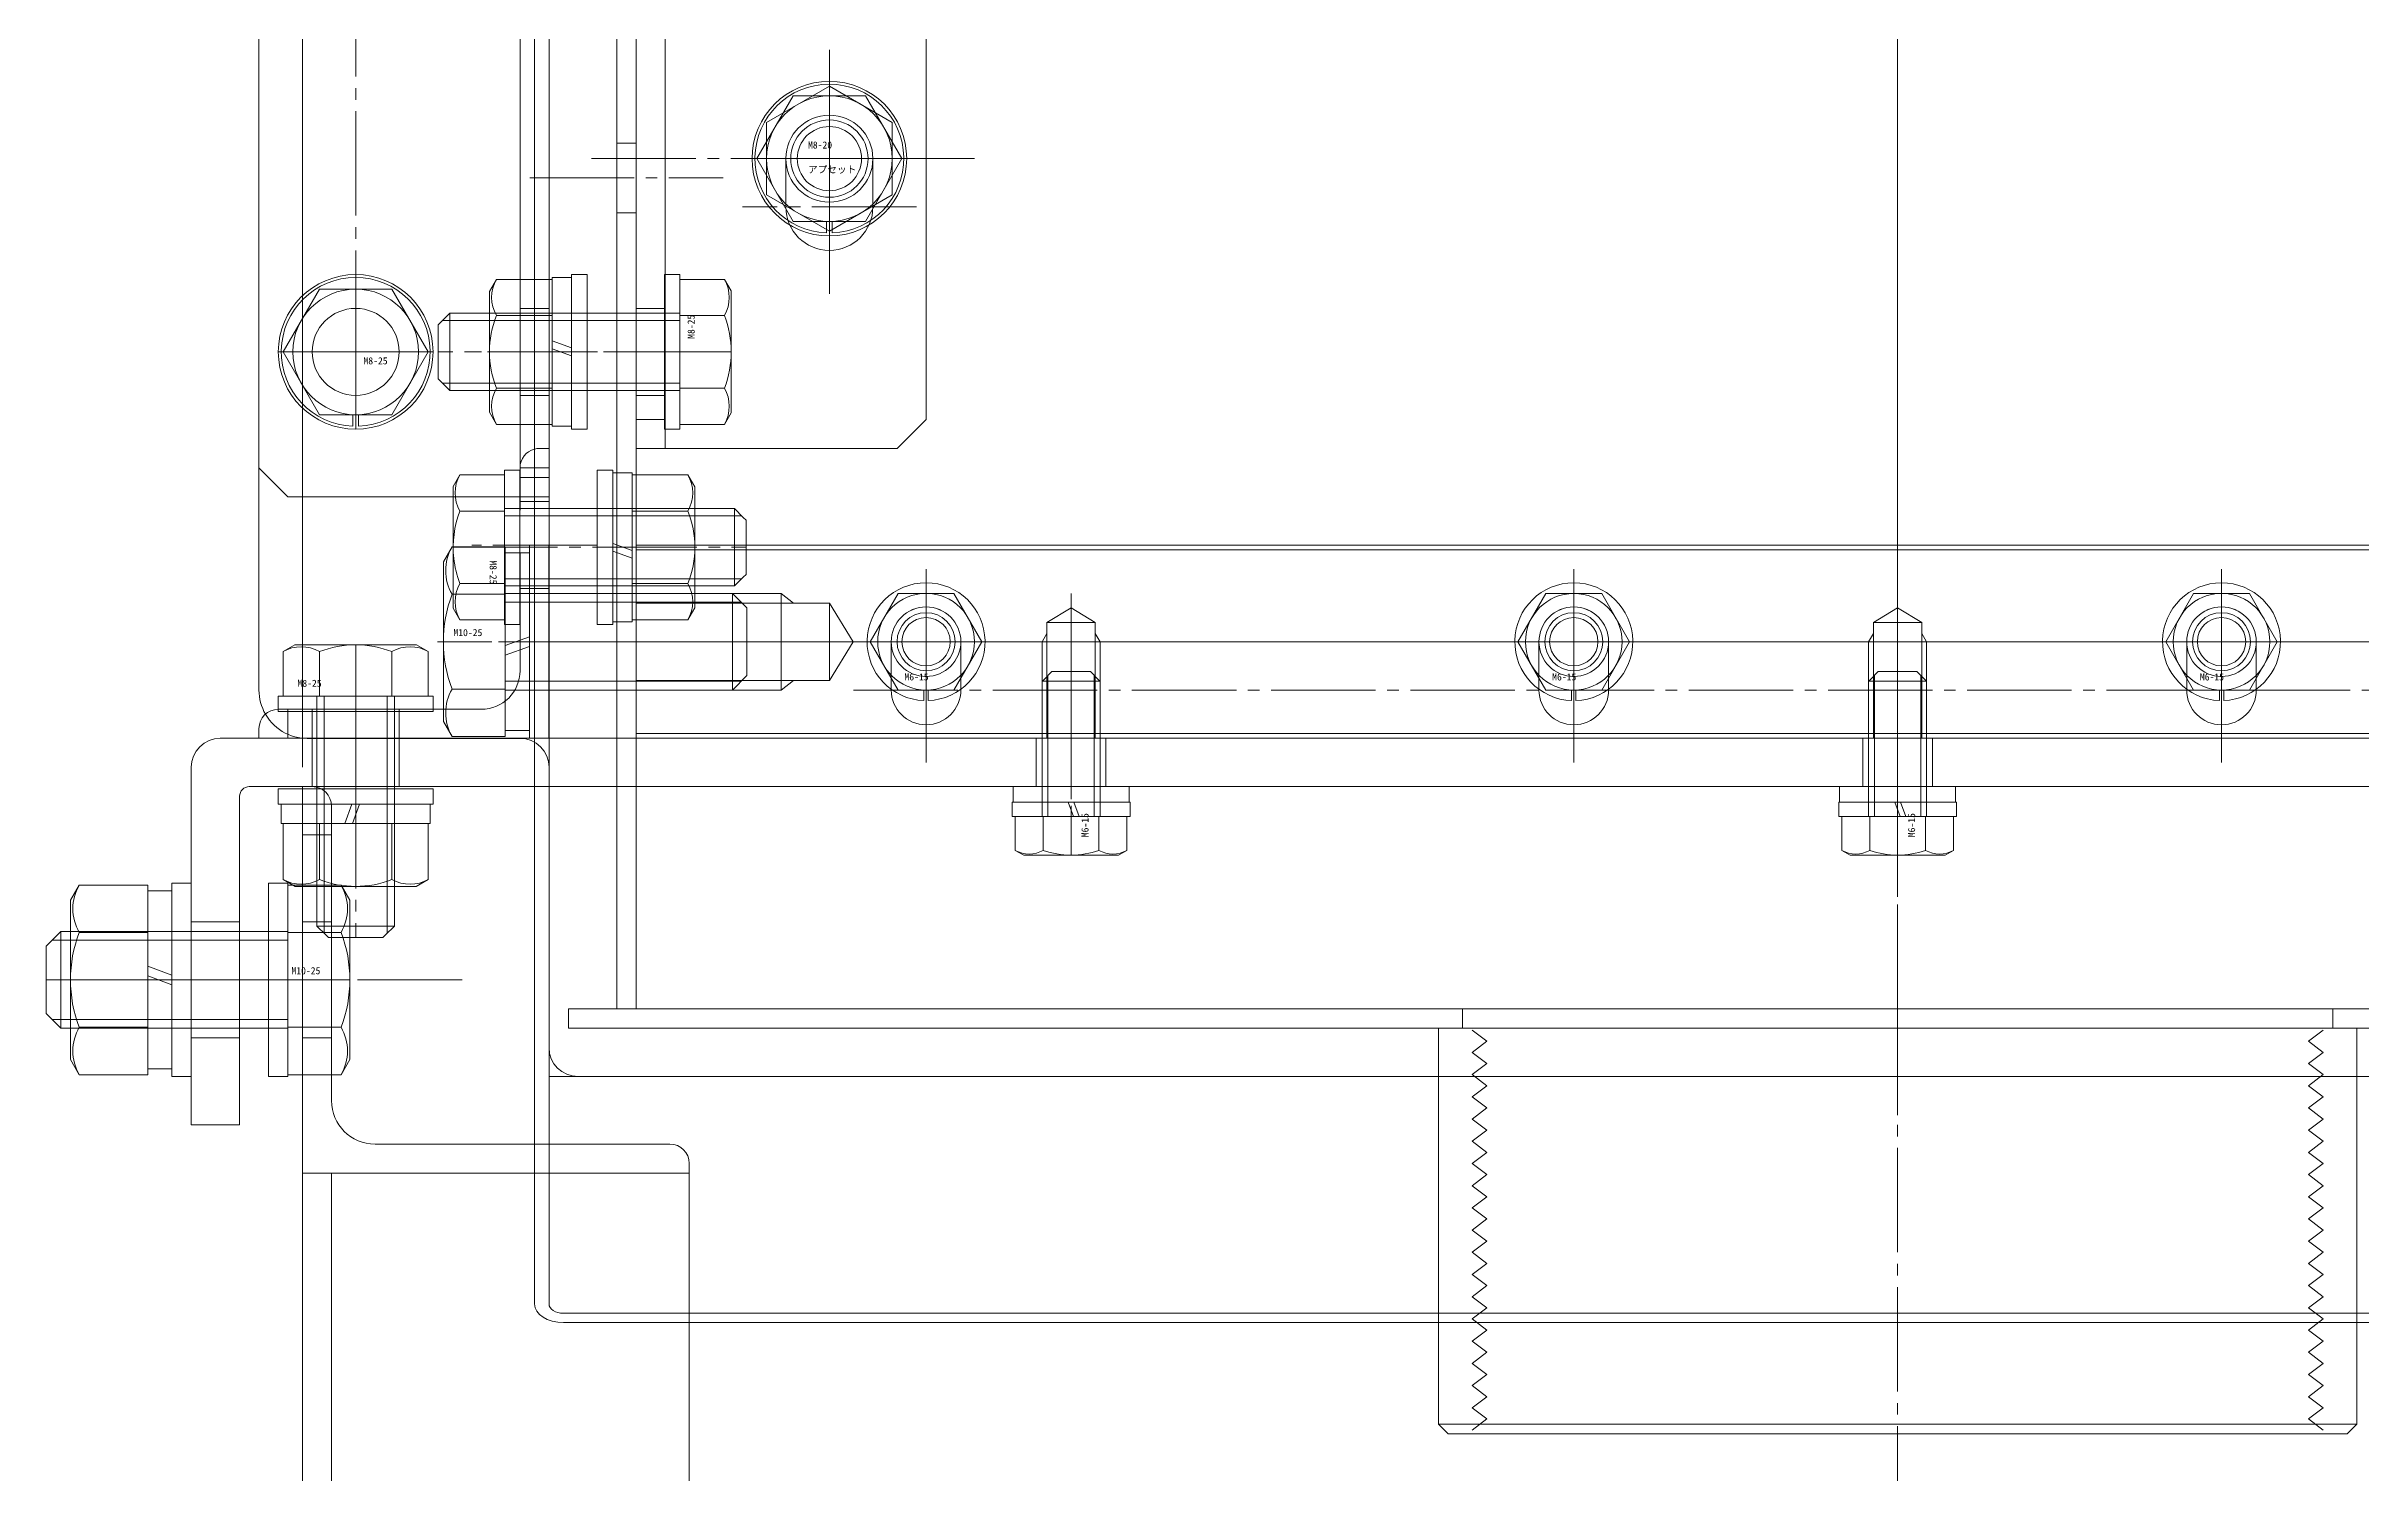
# Model space of a CAD drawing. Units: millimetres at full size. Extents: x -5218 to 5218, y -4308 to 3712.
# Drawn here: x -4979.8 to -4740.3, y -2091.4 to -1943.7 of the extents above; entities that cross this region are included whole.
import ezdxf
from ezdxf.enums import TextEntityAlignment as Align

# ---------------------------------------------------------------- set-up
doc = ezdxf.new("R2010")
doc.units = ezdxf.units.MM
doc.header["$LTSCALE"] = 1.2
doc.linetypes.add('CHAIN2', pattern=[12, 9, -1, 1, -1])
for name, color, linetype, lineweight in [('0-1_01_外形線', 134, 'Continuous', 9), ('0-2_03_かくれ線', 5, 'Continuous', 9), ('0-3_04_中心線', 4, 'CHAIN2', 9), ('0-4_02_細線', 6, 'Continuous', 9), ('0-7_0', 134, 'Continuous', 9), ('0-C_07_寸法線', 3, 'Continuous', 9)]:
    doc.layers.add(name, color=color, linetype=linetype, lineweight=lineweight)
doc.styles.add('ＭＳ ゴシック', font='')
doc.styles.get('ＭＳ ゴシック').set_extended_font_data('MS Gothic')

msp = doc.modelspace()

# ---------------------------------------------------------------- linework, layer by layer
at = {"layer": '0-1_01_外形線'}
for p, q in [((-4929.268, -1740.308), (-4929.268, -2073.859)), ((-4927.768, -1740.308), (-4927.768, -2073.859)), ((-4930.768, -1967.806), (-4930.768, -1942.818)), ((-4933.203, -1967.806), (-4933.928, -1969.062)), ((-4929.328, -1967.806), (-4933.203, -1967.806)), ((-4951.521, -1968.815), (-4955.274, -1975.315)), ((-4944.015, -1968.815), (-4951.521, -1968.815)), ((-4933.928, -1981.562), (-4933.928, -1969.062)), ((-4938.928, -1972.212), (-4939.228, -1972.512)), ((-4939.228, -1972.512), (-4939.228, -1978.112)), ((-4938.028, -1971.312), (-4938.928, -1972.212)), ((-4938.028, -1971.312), (-4938.028, -1979.312)), ((-4933.928, -1971.312), (-4938.028, -1971.312)), ((-4929.328, -1971.559), (-4933.203, -1971.559)), ((-4955.274, -1975.315), (-4951.521, -1981.815)), ((-4938.928, -1978.412), (-4939.228, -1978.112)), ((-4938.028, -1979.312), (-4938.928, -1978.412)), ((-4933.928, -1979.312), (-4938.028, -1979.312)), ((-4929.328, -1979.065), (-4933.203, -1979.065)), ((-4951.521, -1981.815), (-4944.015, -1981.815)), ((-4948.068, -1981.815), (-4948.068, -1983.009)), ((-4947.468, -1981.815), (-4947.468, -1983.009)), ((-4933.203, -1982.818), (-4933.928, -1981.562)), ((-4929.328, -1982.818), (-4933.203, -1982.818)), ((-4930.768, -1982.818), (-4930.768, -1987.315)), ((-4957.768, -2010.315), (-4957.769, -1987.313)), ((-4932.381, -1987.542), (-4932.381, -1996.687)), ((-4930.781, -1987.542), (-4932.381, -1987.542)), ((-4930.783, -1996.127), (-4930.768, -1987.312)), ((-4930.781, -1997.302), (-4930.781, -1987.542)), ((-4936.985, -1988.037), (-4937.681, -1989.242)), ((-4937.681, -1996.688), (-4937.681, -1989.242)), ((-4932.381, -1988.037), (-4936.985, -1988.037)), ((-4932.381, -1988.037), (-4932.381, -1996.687)), ((-4930.768, -1988.312), (-4929.268, -1988.312)), ((-4932.381, -1991.79), (-4936.985, -1991.79)), ((-4937.795, -1995.497), (-4938.698, -1997.062)), ((-4938.698, -1997.062), (-4938.698, -2013.562)), ((-4932.298, -1995.497), (-4937.795, -1995.497)), ((-4932.298, -2015.127), (-4932.298, -1995.497)), ((-4929.798, -1996.112), (-4932.298, -1996.112)), ((-4929.798, -2015.312), (-4929.798, -1995.312)), ((-4929.268, -1995.312), (-4929.798, -1995.312)), ((-4932.298, -2000.404), (-4937.795, -2000.404)), ((-4955.273, -2006.338), (-4954.068, -2005.642)), ((-4955.273, -2010.942), (-4955.273, -2006.338)), ((-4954.068, -2005.642), (-4941.468, -2005.642)), ((-4951.52, -2010.942), (-4951.52, -2006.338)), ((-4944.015, -2010.942), (-4944.015, -2006.338)), ((-4940.262, -2006.338), (-4941.468, -2005.642)), ((-4940.262, -2010.942), (-4940.262, -2006.338)), ((-4929.798, -2004.812), (-4932.298, -2005.722)), ((-4929.798, -2005.812), (-4932.298, -2006.722)), ((-4939.768, -2010.942), (-4955.768, -2010.942)), ((-4955.768, -2012.542), (-4955.768, -2010.942)), ((-4940.262, -2010.942), (-4955.273, -2010.942)), ((-4939.768, -2012.542), (-4939.768, -2010.942)), ((-4932.298, -2010.219), (-4937.795, -2010.219)), ((-4938.698, -2012.312), (-4955.768, -2012.312)), ((-4955.768, -2012.542), (-4939.768, -2012.542)), ((-4954.768, -2015.312), (-4954.768, -2012.312)), ((-4937.795, -2015.127), (-4938.698, -2013.562)), ((-4929.268, -2015.312), (-4961.768, -2015.312)), ((-4957.768, -2015.312), (-4957.768, -2014.312)), ((-4938.698, -2015.312), (-4957.768, -2015.312)), ((-4932.298, -2015.127), (-4937.795, -2015.127)), ((-4932.298, -2014.512), (-4929.798, -2014.512)), ((-4929.798, -2015.312), (-4929.268, -2015.312)), ((-4929.268, -2020.312), (-4958.768, -2020.312)), ((-4927.768, -2020.312), (-4648.769, -2020.312)), ((-4950.268, -2052.812), (-4950.268, -2022.312)), ((-4953.268, -2025.312), (-4950.268, -2025.312)), ((-4976.365, -2030.497), (-4977.268, -2032.062)), ((-4969.268, -2030.497), (-4976.365, -2030.497)), ((-4969.268, -2050.127), (-4969.268, -2030.497)), ((-4966.768, -2030.312), (-4966.768, -2050.312)), ((-4966.768, -2030.312), (-4964.768, -2030.312)), ((-4964.768, -2030.312), (-4964.768, -2050.312)), ((-4956.768, -2030.312), (-4956.768, -2050.312)), ((-4956.768, -2030.312), (-4954.768, -2030.312)), ((-4954.768, -2030.312), (-4954.768, -2050.312)), ((-4954.768, -2030.497), (-4949.272, -2030.497)), ((-4949.272, -2030.497), (-4948.368, -2032.062)), ((-4977.268, -2048.562), (-4977.268, -2032.062)), ((-4948.368, -2032.062), (-4948.368, -2048.562)), ((-4978.268, -2035.312), (-4979.768, -2036.812)), ((-4977.268, -2035.312), (-4977.268, -2045.312)), ((-4969.268, -2035.404), (-4976.365, -2035.404)), ((-4954.768, -2035.404), (-4949.272, -2035.404)), ((-4979.768, -2036.812), (-4979.768, -2043.812)), ((-4977.268, -2036.212), (-4979.168, -2036.212)), ((-4966.768, -2039.812), (-4969.268, -2038.902)), ((-4969.268, -2049.512), (-4969.268, -2039.902)), ((-4966.768, -2040.812), (-4969.268, -2039.902)), ((-4978.268, -2045.312), (-4979.768, -2043.812)), ((-4977.268, -2044.412), (-4979.168, -2044.412)), ((-4969.268, -2045.219), (-4976.365, -2045.219)), ((-4954.768, -2045.219), (-4949.272, -2045.219)), ((-4976.365, -2050.127), (-4977.268, -2048.562)), ((-4966.768, -2049.512), (-4969.268, -2049.512)), ((-4949.272, -2050.127), (-4948.368, -2048.562)), ((-4969.268, -2050.127), (-4976.365, -2050.127)), ((-4966.768, -2050.312), (-4964.768, -2050.312)), ((-4956.768, -2050.312), (-4954.768, -2050.312)), ((-4954.768, -2050.127), (-4949.272, -2050.127)), ((-4927.768, -2050.315), (-4648.769, -2050.315)), ((-4915.268, -2057.312), (-4945.768, -2057.312)), ((-4913.268, -2060.312), (-4913.268, -2059.312)), ((-4926.268, -2074.823), (-4650.269, -2074.823)), ((-4650.269, -2075.787), (-4926.268, -2075.787))]:
    msp.add_line(p, q, dxfattribs=at)
for points in [[(-4937.681, -1990.315), (-4954.768, -1990.315), (-4957.768, -1987.315), (-4957.768, -1897.462)], [(-4944.015, -1981.815), (-4940.263, -1975.315), (-4944.015, -1968.815)], [(-4964.768, -2018.312), (-4964.768, -2055.312), (-4959.768, -2055.312), (-4959.768, -2021.312)], [(-4952.268, -2020.312), (-4953.268, -2020.312), (-4953.268, -2060.312), (-4913.268, -2060.312)], [(-4969.268, -2038.902), (-4969.268, -2031.112), (-4966.768, -2031.112)], [(-4977.268, -2035.312), (-4978.268, -2035.312), (-4978.268, -2045.312), (-4977.268, -2045.312)], [(-4913.268, -2260.312), (-4913.268, -2060.312), (-4953.268, -2060.312), (-4953.268, -2260.312)]]:
    msp.add_lwpolyline(points, dxfattribs=at)
for radius in [8, 6.5]:
    msp.add_circle((-4947.768, -1975.315), radius, dxfattribs=at)
for centre, radius, start, end in [((-4947.768, -1975.315), 7.7, 272.23287, 267.76713), ((-4929.953, -1969.683), 3.753, 150.00001, 209.99999), ((-4923.852, -1975.312), 10.076, 158.13461, 201.86539), ((-4929.953, -1980.941), 3.753, 150.00001, 209.99999), ((-4928.768, -1987.312), 2, 104.47751, 180), ((-4933.735, -1989.913), 3.753, 150.00001, 209.99999), ((-4927.216, -1995.542), 10.465, 158.98558, 186.2826), ((-4933.545, -1997.951), 4.907, 150.00001, 209.99999), ((-4924.919, -2005.312), 13.779, 159.136, 200.864), ((-4953.397, -2009.588), 3.753, 60.00001, 119.99999), ((-4947.768, -2016.107), 10.465, 68.98558, 111.01442), ((-4942.139, -2009.588), 3.753, 60.00001, 119.99999), ((-4952.768, -2010.315), 5, 180, 210.03328), ((-4933.545, -2012.673), 4.907, 150.00001, 209.99999), ((-4955.768, -2014.312), 2, 90, 180), ((-4961.768, -2018.312), 3, 90, 180), ((-4958.768, -2021.312), 1, 90, 180), ((-4952.268, -2022.312), 2, 0, 90), ((-4972.115, -2032.951), 4.907, 150.00001, 209.99999), ((-4953.522, -2032.951), 4.907, 330.00001, 29.99999), ((-4963.489, -2040.312), 13.779, 159.136, 200.864), ((-4962.147, -2040.312), 13.779, 339.136, 20.864), ((-4972.115, -2047.673), 4.907, 150.00001, 209.99999), ((-4953.522, -2047.673), 4.907, 330.00001, 29.99999), ((-4945.768, -2052.812), 4.5, 180, 270), ((-4915.268, -2059.312), 2, 0, 90)]:
    msp.add_arc(centre, radius, start, end, dxfattribs=at)
for major_axis in [(3, 0), (1.5, 0)]:
    msp.add_ellipse((-4926.268, -2073.859), major_axis=major_axis, ratio=0.642788, start_param=3.1415927, end_param=4.712389, dxfattribs=at)
at = {"layer": '0-2_03_かくれ線'}
for p, q in [((-4918.768, -2043.315), (-4918.768, -1675.315)), ((-4957.767, -1708.314), (-4957.769, -1987.313)), ((-4927.768, -1990.315), (-4927.768, -1885.315)), ((-4918.768, -1985.312), (-4918.768, -1925.312)), ((-4915.768, -1985.312), (-4915.768, -1925.312)), ((-4888.768, -1982.312), (-4888.768, -1928.312)), ((-4902.521, -1948.812), (-4906.274, -1955.312)), ((-4905.268, -1951.559), (-4898.768, -1947.806)), ((-4895.016, -1948.812), (-4902.521, -1948.812)), ((-4898.768, -1947.806), (-4892.268, -1951.559)), ((-4898.768, -1947.812), (-4898.768, -1962.812)), ((-4905.268, -1959.065), (-4905.268, -1951.559)), ((-4898.768, -1960.912), (-4898.768, -1949.712)), ((-4892.268, -1951.559), (-4892.268, -1959.065)), ((-4920.768, -1953.715), (-4918.768, -1953.715)), ((-4906.274, -1955.312), (-4902.521, -1961.812)), ((-4891.268, -1955.312), (-4906.268, -1955.312)), ((-4903.268, -1955.312), (-4903.268, -1960.312)), ((-4894.268, -1960.312), (-4894.268, -1955.312)), ((-4920.768, -1960.915), (-4918.768, -1960.915)), ((-4902.521, -1961.812), (-4895.016, -1961.812)), ((-4899.068, -1961.812), (-4899.068, -1963.006)), ((-4898.468, -1961.812), (-4898.468, -1963.006)), ((-4947.768, -1967.815), (-4947.768, -1982.815)), ((-4930.768, -1967.806), (-4930.768, -1982.818)), ((-4927.428, -1967.806), (-4929.328, -1967.806)), ((-4927.428, -1974.184), (-4927.428, -1967.612)), ((-4927.428, -1967.612), (-4925.428, -1967.612)), ((-4927.428, -1982.818), (-4927.428, -1967.806)), ((-4925.428, -1967.312), (-4925.428, -1983.312)), ((-4925.428, -1967.312), (-4923.828, -1967.312)), ((-4925.428, -1974.912), (-4925.428, -1967.612)), ((-4923.828, -1983.312), (-4923.828, -1967.312)), ((-4915.828, -1967.312), (-4915.828, -1983.312)), ((-4915.828, -1967.312), (-4914.228, -1967.312)), ((-4914.228, -1983.312), (-4914.228, -1967.312)), ((-4914.228, -1982.818), (-4914.228, -1967.806)), ((-4914.228, -1967.806), (-4909.624, -1967.806)), ((-4909.624, -1967.806), (-4908.928, -1969.012)), ((-4927.768, -1970.815), (-4930.768, -1970.815)), ((-4915.768, -1970.812), (-4918.768, -1970.812)), ((-4908.928, -1969.012), (-4908.928, -1981.612)), ((-4914.228, -1971.312), (-4933.928, -1971.312)), ((-4914.228, -1972.062), (-4933.928, -1972.062)), ((-4927.428, -1971.559), (-4929.328, -1971.559)), ((-4914.228, -1971.559), (-4909.624, -1971.559)), ((-4925.428, -1974.912), (-4927.428, -1974.184)), ((-4927.428, -1983.012), (-4927.428, -1974.984)), ((-4925.428, -1975.712), (-4927.428, -1974.984)), ((-4925.428, -1983.012), (-4925.428, -1975.712)), ((-4914.228, -1978.562), (-4933.928, -1978.562)), ((-4914.228, -1979.312), (-4933.928, -1979.312)), ((-4927.768, -1979.815), (-4930.768, -1979.815)), ((-4927.428, -1979.065), (-4929.328, -1979.065)), ((-4915.768, -1979.812), (-4918.768, -1979.812)), ((-4914.228, -1979.065), (-4909.624, -1979.065)), ((-4927.428, -1982.818), (-4929.328, -1982.818)), ((-4925.428, -1983.012), (-4927.428, -1983.012)), ((-4915.768, -1982.312), (-4918.768, -1982.312)), ((-4914.228, -1982.818), (-4909.624, -1982.818)), ((-4909.624, -1982.818), (-4908.928, -1981.612)), ((-4888.768, -1982.312), (-4891.768, -1985.312)), ((-4927.768, -1985.312), (-4928.768, -1985.312)), ((-4927.768, -2015.312), (-4927.768, -1985.312)), ((-4925.428, -1983.312), (-4923.828, -1983.312)), ((-4891.768, -1985.312), (-4918.768, -1985.312)), ((-4915.828, -1983.312), (-4914.228, -1983.312)), ((-4927.768, -1987.315), (-4930.768, -1987.315)), ((-4930.768, -1987.315), (-4930.768, -1990.315)), ((-4922.781, -1987.542), (-4922.781, -2003.542)), ((-4921.181, -1987.542), (-4922.781, -1987.542)), ((-4921.181, -2003.542), (-4921.181, -1987.542)), ((-4921.181, -1987.842), (-4921.181, -1995.142)), ((-4921.181, -1987.842), (-4919.181, -1987.842)), ((-4919.181, -1987.842), (-4919.181, -1995.87)), ((-4927.768, -1988.312), (-4929.268, -1988.312)), ((-4919.181, -1988.037), (-4919.181, -2003.048)), ((-4912.681, -1989.292), (-4912.681, -2001.792)), ((-4937.681, -1990.315), (-4927.768, -1990.315)), ((-4932.381, -1991.542), (-4912.681, -1991.542)), ((-4932.381, -1992.292), (-4912.681, -1992.292)), ((-4927.768, -1990.812), (-4930.768, -1990.812)), ((-4919.181, -1991.79), (-4913.406, -1991.79)), ((-4912.681, -1991.542), (-4908.581, -1991.542)), ((-4912.681, -1992.292), (-4907.831, -1992.292)), ((-4908.581, -1999.542), (-4908.581, -1991.542)), ((-4908.581, -1991.542), (-4907.681, -1992.442)), ((-4907.681, -1992.442), (-4907.381, -1992.742)), ((-4907.381, -1998.342), (-4907.381, -1992.742)), ((-4937.681, -1996.688), (-4937.681, -2001.842)), ((-4932.381, -1996.687), (-4932.381, -2003.542)), ((-4930.781, -1997.302), (-4930.781, -2003.542)), ((-4930.768, -1996.127), (-4930.768, -2008.312)), ((-4929.268, -1995.312), (-4927.798, -1995.312)), ((-4927.798, -2015.312), (-4927.798, -1995.312)), ((-4921.181, -1995.142), (-4919.181, -1995.87)), ((-4921.181, -1995.942), (-4921.181, -2003.242)), ((-4921.181, -1995.942), (-4919.181, -1996.67)), ((-4919.181, -1996.67), (-4919.181, -2003.242)), ((-4918.768, -1995.312), (-4657.769, -1995.312)), ((-4918.768, -2015.312), (-4918.768, -1995.312)), ((-4918.768, -1995.812), (-4657.769, -1995.812)), ((-4932.381, -1999.295), (-4936.985, -1999.295)), ((-4932.381, -1998.792), (-4912.681, -1998.792)), ((-4932.381, -1999.542), (-4912.681, -1999.542)), ((-4927.768, -1999.812), (-4930.768, -1999.812)), ((-4919.181, -1999.295), (-4913.406, -1999.295)), ((-4912.681, -1998.792), (-4907.831, -1998.792)), ((-4912.681, -1999.542), (-4908.581, -1999.542)), ((-4908.581, -1999.542), (-4907.681, -1998.642)), ((-4907.681, -1998.642), (-4907.381, -1998.342)), ((-4936.985, -2003.048), (-4937.681, -2001.842)), ((-4932.298, -2000.312), (-4908.798, -2000.312)), ((-4932.298, -2001.212), (-4907.898, -2001.212)), ((-4918.768, -2000.312), (-4903.768, -2000.312)), ((-4918.768, -2001.312), (-4898.772, -2001.312)), ((-4908.798, -2000.312), (-4907.298, -2001.812)), ((-4908.798, -2000.312), (-4908.798, -2010.312)), ((-4907.298, -2001.812), (-4907.298, -2008.812)), ((-4903.768, -2000.312), (-4902.469, -2001.312)), ((-4903.768, -2000.312), (-4903.768, -2010.312)), ((-4896.318, -2005.312), (-4898.772, -2001.312)), ((-4898.772, -2001.312), (-4898.772, -2005.312)), ((-4891.655, -2000.312), (-4894.542, -2005.312)), ((-4885.882, -2000.312), (-4891.655, -2000.312)), ((-4888.768, -2010.312), (-4888.768, -2000.312)), ((-4882.995, -2005.312), (-4885.882, -2000.312)), ((-4876.268, -2003.312), (-4873.768, -2001.81)), ((-4873.768, -2017.812), (-4873.768, -2000.312)), ((-4873.768, -2001.81), (-4871.268, -2003.312)), ((-4824.655, -2000.315), (-4827.542, -2005.315)), ((-4818.882, -2000.315), (-4824.655, -2000.315)), ((-4821.768, -2010.312), (-4821.768, -2000.312)), ((-4815.995, -2005.315), (-4818.882, -2000.315)), ((-4790.768, -2003.312), (-4788.268, -2001.81)), ((-4788.268, -2017.812), (-4788.268, -2000.312)), ((-4788.268, -2001.81), (-4785.768, -2003.312)), ((-4757.655, -2000.312), (-4760.542, -2005.312)), ((-4751.882, -2000.312), (-4757.655, -2000.312)), ((-4754.768, -2010.312), (-4754.768, -2000.312)), ((-4748.995, -2005.312), (-4751.882, -2000.312)), ((-4932.381, -2003.048), (-4936.985, -2003.048)), ((-4930.781, -2003.542), (-4932.381, -2003.542)), ((-4921.181, -2003.542), (-4922.781, -2003.542)), ((-4919.181, -2003.242), (-4921.181, -2003.242)), ((-4876.268, -2004.446), (-4876.768, -2005.312)), ((-4871.268, -2003.312), (-4871.268, -2015.312)), ((-4871.268, -2004.446), (-4870.768, -2005.312)), ((-4790.768, -2004.446), (-4791.268, -2005.312)), ((-4785.768, -2003.312), (-4785.768, -2015.312)), ((-4785.768, -2004.446), (-4785.268, -2005.312)), ((-4923.768, -2005.312), (-4652.769, -2005.312)), ((-4892.368, -2005.312), (-4892.368, -2010.312)), ((-4885.882, -2010.312), (-4882.995, -2005.312)), ((-4885.168, -2010.312), (-4885.168, -2005.312)), ((-4876.768, -2015.312), (-4876.768, -2005.312)), ((-4825.368, -2005.312), (-4825.368, -2010.312)), ((-4818.882, -2010.315), (-4815.995, -2005.315)), ((-4818.168, -2010.312), (-4818.168, -2005.312)), ((-4791.268, -2015.312), (-4791.268, -2005.312)), ((-4758.368, -2005.312), (-4758.368, -2010.312)), ((-4751.882, -2010.312), (-4748.995, -2005.312)), ((-4751.168, -2010.312), (-4751.168, -2005.312)), ((-4918.768, -2009.312), (-4898.772, -2009.312)), ((-4908.798, -2010.312), (-4907.298, -2008.812)), ((-4903.768, -2010.312), (-4902.469, -2009.312)), ((-4876.768, -2009.412), (-4876.568, -2009.212)), ((-4876.568, -2009.212), (-4875.768, -2008.412)), ((-4876.168, -2008.812), (-4876.168, -2009.212)), ((-4876.168, -2023.412), (-4876.168, -2009.212)), ((-4875.768, -2008.412), (-4871.768, -2008.412)), ((-4870.968, -2009.212), (-4871.768, -2008.412)), ((-4871.368, -2008.812), (-4871.368, -2009.212)), ((-4871.368, -2023.412), (-4871.368, -2009.212)), ((-4870.768, -2009.412), (-4870.968, -2009.212)), ((-4791.268, -2009.412), (-4791.068, -2009.212)), ((-4791.068, -2009.212), (-4790.268, -2008.412)), ((-4790.668, -2008.812), (-4790.668, -2009.212)), ((-4790.668, -2023.412), (-4790.668, -2009.212)), ((-4790.268, -2008.412), (-4786.268, -2008.412)), ((-4785.468, -2009.212), (-4786.268, -2008.412)), ((-4785.868, -2008.812), (-4785.868, -2009.212)), ((-4785.868, -2023.412), (-4785.868, -2009.212)), ((-4785.268, -2009.412), (-4785.468, -2009.212)), ((-4951.768, -2010.942), (-4951.768, -2030.642)), ((-4951.018, -2010.942), (-4951.018, -2030.642)), ((-4944.518, -2010.942), (-4944.518, -2030.642)), ((-4943.768, -2010.942), (-4943.768, -2030.642)), ((-4932.298, -2009.412), (-4907.898, -2009.412)), ((-4932.298, -2010.312), (-4908.798, -2010.312)), ((-4918.768, -2010.312), (-4903.768, -2010.312)), ((-4888.993, -2010.312), (-4888.993, -2011.408)), ((-4888.543, -2010.312), (-4888.543, -2011.408)), ((-4876.768, -2009.412), (-4870.768, -2009.412)), ((-4876.768, -2023.412), (-4876.768, -2009.412)), ((-4870.768, -2023.412), (-4870.768, -2009.412)), ((-4821.993, -2010.315), (-4821.993, -2011.41)), ((-4821.543, -2010.315), (-4821.543, -2011.41)), ((-4791.268, -2009.412), (-4785.268, -2009.412)), ((-4791.268, -2023.412), (-4791.268, -2009.412)), ((-4785.268, -2023.412), (-4785.268, -2009.412)), ((-4754.993, -2010.312), (-4754.993, -2011.408)), ((-4754.543, -2010.312), (-4754.543, -2011.408)), ((-4952.268, -2015.312), (-4952.268, -2012.312)), ((-4943.268, -2015.312), (-4943.268, -2012.312)), ((-4938.698, -2012.312), (-4934.768, -2012.312)), ((-4952.768, -2015.315), (-4930.768, -2015.315)), ((-4952.268, -2015.312), (-4952.268, -2020.312)), ((-4943.268, -2015.312), (-4943.268, -2020.312)), ((-4927.768, -2015.312), (-4938.698, -2015.312)), ((-4647.269, -2015.312), (-4929.268, -2015.312)), ((-4929.268, -2015.312), (-4927.798, -2015.312)), ((-4918.768, -2014.812), (-4657.769, -2014.812)), ((-4918.768, -2015.312), (-4657.769, -2015.312)), ((-4877.368, -2015.312), (-4877.368, -2020.312)), ((-4870.168, -2015.312), (-4870.168, -2020.312)), ((-4791.868, -2015.312), (-4791.868, -2020.312)), ((-4784.668, -2015.312), (-4784.668, -2020.312)), ((-4927.768, -2018.315), (-4927.768, -2047.315)), ((-4939.768, -2020.542), (-4955.768, -2020.542)), ((-4955.768, -2022.142), (-4955.768, -2020.542)), ((-4939.768, -2022.142), (-4939.768, -2020.542)), ((-4929.268, -2020.312), (-4647.269, -2020.312)), ((-4879.768, -2021.912), (-4879.768, -2020.312)), ((-4867.768, -2020.312), (-4879.768, -2020.312)), ((-4867.768, -2021.912), (-4867.768, -2020.312)), ((-4794.268, -2021.912), (-4794.268, -2020.312)), ((-4782.268, -2020.312), (-4794.268, -2020.312)), ((-4782.268, -2021.912), (-4782.268, -2020.312)), ((-4955.768, -2022.142), (-4939.768, -2022.142)), ((-4948.168, -2022.142), (-4955.468, -2022.142)), ((-4955.468, -2024.142), (-4955.468, -2022.142)), ((-4948.168, -2022.142), (-4948.896, -2024.142)), ((-4947.368, -2022.142), (-4948.096, -2024.142)), ((-4940.068, -2022.142), (-4947.368, -2022.142)), ((-4940.068, -2022.142), (-4940.068, -2024.142)), ((-4879.868, -2021.912), (-4874.068, -2021.912)), ((-4879.868, -2021.912), (-4879.868, -2023.412)), ((-4879.868, -2023.412), (-4873.522, -2023.412)), ((-4867.768, -2021.912), (-4879.768, -2021.912)), ((-4879.542, -2023.412), (-4879.542, -2026.908)), ((-4879.542, -2023.412), (-4867.995, -2023.412)), ((-4876.655, -2023.412), (-4876.655, -2026.908)), ((-4874.068, -2021.912), (-4873.522, -2023.412)), ((-4873.468, -2021.912), (-4867.668, -2021.912)), ((-4873.468, -2021.912), (-4872.922, -2023.412)), ((-4872.922, -2023.412), (-4867.668, -2023.412)), ((-4870.882, -2023.412), (-4870.882, -2026.908)), ((-4867.995, -2023.412), (-4867.995, -2026.908)), ((-4867.668, -2023.412), (-4867.668, -2021.912)), ((-4794.368, -2021.912), (-4788.568, -2021.912)), ((-4794.368, -2021.912), (-4794.368, -2023.412)), ((-4794.368, -2023.412), (-4788.022, -2023.412)), ((-4782.268, -2021.912), (-4794.268, -2021.912)), ((-4794.042, -2023.412), (-4794.042, -2026.908)), ((-4794.042, -2023.412), (-4782.495, -2023.412)), ((-4791.155, -2023.412), (-4791.155, -2026.908)), ((-4788.568, -2021.912), (-4788.022, -2023.412)), ((-4787.968, -2021.912), (-4782.168, -2021.912)), ((-4787.968, -2021.912), (-4787.422, -2023.412)), ((-4787.422, -2023.412), (-4782.168, -2023.412)), ((-4785.382, -2023.412), (-4785.382, -2026.908)), ((-4782.495, -2023.412), (-4782.495, -2026.908)), ((-4782.168, -2023.412), (-4782.168, -2021.912)), ((-4948.896, -2024.142), (-4955.468, -2024.142)), ((-4940.262, -2024.142), (-4955.273, -2024.142)), ((-4951.52, -2024.142), (-4951.52, -2029.917)), ((-4940.068, -2024.142), (-4948.096, -2024.142)), ((-4944.015, -2024.142), (-4944.015, -2029.917)), ((-4879.542, -2026.908), (-4878.668, -2027.412)), ((-4878.668, -2027.412), (-4868.868, -2027.412)), ((-4867.995, -2026.908), (-4868.868, -2027.412)), ((-4794.042, -2026.908), (-4793.168, -2027.412)), ((-4793.168, -2027.412), (-4783.368, -2027.412)), ((-4782.495, -2026.908), (-4783.368, -2027.412)), ((-4941.518, -2030.642), (-4954.018, -2030.642)), ((-4951.768, -2030.642), (-4951.768, -2034.742)), ((-4951.018, -2030.642), (-4951.018, -2035.492)), ((-4944.518, -2030.642), (-4944.518, -2035.492)), ((-4943.768, -2030.642), (-4943.768, -2034.742)), ((-4954.768, -2035.312), (-4977.268, -2035.312)), ((-4964.768, -2034.312), (-4959.768, -2034.312)), ((-4950.268, -2034.312), (-4953.268, -2034.312)), ((-4951.768, -2034.742), (-4943.768, -2034.742)), ((-4951.768, -2034.742), (-4950.868, -2035.642)), ((-4950.868, -2035.642), (-4950.568, -2035.942)), ((-4944.668, -2035.642), (-4944.968, -2035.942)), ((-4943.768, -2034.742), (-4944.668, -2035.642)), ((-4954.768, -2036.212), (-4977.268, -2036.212)), ((-4950.568, -2035.942), (-4944.968, -2035.942)), ((-4954.768, -2044.412), (-4977.268, -2044.412)), ((-4954.768, -2045.312), (-4977.268, -2045.312)), ((-4835.768, -2045.315), (-4740.768, -2045.315)), ((-4835.768, -2075.787), (-4835.768, -2045.315)), ((-4833.268, -2045.315), (-4833.268, -2043.315)), ((-4743.268, -2045.315), (-4743.268, -2043.315)), ((-4740.768, -2075.787), (-4740.768, -2045.315)), ((-4964.768, -2046.312), (-4959.768, -2046.312)), ((-4950.268, -2046.312), (-4953.268, -2046.312)), ((-4914.768, -2050.315), (-4924.768, -2050.315)), ((-4661.769, -2050.315), (-4914.768, -2050.315)), ((-4950.268, -2060.312), (-4950.268, -3410.311))]:
    msp.add_line(p, q, dxfattribs=at)
for points in [[(-4655.769, -1675.315), (-4920.768, -1675.315), (-4920.768, -2043.315), (-4655.769, -2043.315)], [(-4648.769, -1890.312), (-4927.768, -1890.312), (-4927.768, -2020.312), (-4648.769, -2020.312)], [(-4650.769, -2045.315), (-4925.768, -2045.315), (-4925.768, -2043.315), (-4650.769, -2043.315)]]:
    msp.add_lwpolyline(points, close=True, dxfattribs=at)
for points in [[(-4927.768, -1883.312), (-4927.768, -2015.312), (-4918.768, -2015.312), (-4918.768, -1883.312)], [(-4895.016, -1961.812), (-4891.263, -1955.312), (-4895.016, -1948.812)], [(-4892.268, -1959.065), (-4898.768, -1962.818), (-4905.268, -1959.065)], [(-4919.181, -1988.037), (-4913.406, -1988.037), (-4912.681, -1989.292)], [(-4919.181, -2003.048), (-4913.406, -2003.048), (-4912.681, -2001.792)], [(-4876.268, -2015.312), (-4876.268, -2003.312), (-4871.268, -2003.312)], [(-4790.768, -2015.312), (-4790.768, -2003.312), (-4785.768, -2003.312)], [(-4896.318, -2005.312), (-4898.772, -2009.312), (-4898.772, -2005.312)], [(-4894.542, -2005.312), (-4891.655, -2010.312), (-4885.882, -2010.312)], [(-4870.768, -2015.312), (-4870.768, -2005.312), (-4876.768, -2005.312)], [(-4827.542, -2005.315), (-4824.655, -2010.315), (-4818.882, -2010.315)], [(-4785.268, -2015.312), (-4785.268, -2005.312), (-4791.268, -2005.312)], [(-4760.542, -2005.312), (-4757.655, -2010.312), (-4751.882, -2010.312)], [(-4955.273, -2024.142), (-4955.273, -2029.917), (-4954.018, -2030.642)], [(-4940.262, -2024.142), (-4940.262, -2029.917), (-4941.518, -2030.642)], [(-4832.268, -2086.914), (-4830.768, -2085.764), (-4832.268, -2084.614), (-4830.768, -2083.464), (-4832.268, -2082.314), (-4830.768, -2081.164), (-4832.268, -2080.014), (-4830.768, -2078.864), (-4832.268, -2077.714), (-4830.768, -2076.564), (-4832.268, -2075.414), (-4830.768, -2074.264), (-4832.268, -2073.114), (-4830.768, -2071.965), (-4832.268, -2070.815), (-4830.768, -2069.665), (-4832.268, -2068.515), (-4830.768, -2067.365), (-4832.268, -2066.215), (-4830.768, -2065.065), (-4832.268, -2063.915), (-4830.768, -2062.765), (-4832.268, -2061.615), (-4830.768, -2060.465), (-4832.268, -2059.315), (-4830.768, -2058.165), (-4832.268, -2057.015), (-4830.768, -2055.865), (-4832.268, -2054.715), (-4830.768, -2053.565), (-4832.268, -2052.415), (-4830.768, -2051.265), (-4832.268, -2050.115), (-4830.768, -2048.965), (-4832.268, -2047.815), (-4830.768, -2046.665), (-4832.268, -2045.515)], [(-4744.268, -2086.914), (-4745.768, -2085.764), (-4744.268, -2084.614), (-4745.768, -2083.464), (-4744.268, -2082.314), (-4745.768, -2081.164), (-4744.268, -2080.014), (-4745.768, -2078.864), (-4744.268, -2077.714), (-4745.768, -2076.564), (-4744.268, -2075.414), (-4745.768, -2074.264), (-4744.268, -2073.114), (-4745.768, -2071.965), (-4744.268, -2070.815), (-4745.768, -2069.665), (-4744.268, -2068.515), (-4745.768, -2067.365), (-4744.268, -2066.215), (-4745.768, -2065.065), (-4744.268, -2063.915), (-4745.768, -2062.765), (-4744.268, -2061.615), (-4745.768, -2060.465), (-4744.268, -2059.315), (-4745.768, -2058.165), (-4744.268, -2057.015), (-4745.768, -2055.865), (-4744.268, -2054.715), (-4745.768, -2053.565), (-4744.268, -2052.415), (-4745.768, -2051.265), (-4744.268, -2050.115), (-4745.768, -2048.965), (-4744.268, -2047.815), (-4745.768, -2046.665), (-4744.268, -2045.515)]]:
    msp.add_lwpolyline(points, dxfattribs=at)
for centre, radius in [((-4898.768, -1955.312), 8), ((-4898.768, -1955.312), 6.5), ((-4898.768, -1955.312), 6.5), ((-4898.768, -1955.312), 4.5), ((-4898.768, -1955.312), 4), ((-4898.768, -1955.312), 3.324), ((-4947.768, -1975.315), 4.5), ((-4947.768, -1975.315), 4.5), ((-4888.768, -2005.312), 5), ((-4888.768, -2005.315), 3.6), ((-4821.768, -2005.315), 5), ((-4821.768, -2005.315), 3.6), ((-4754.768, -2005.312), 5), ((-4754.768, -2005.315), 3.6), ((-4888.768, -2005.312), 3), ((-4888.768, -2005.312), 2.5), ((-4821.768, -2005.312), 3), ((-4821.768, -2005.312), 2.5), ((-4754.768, -2005.312), 3), ((-4754.768, -2005.312), 2.5)]:
    msp.add_circle(centre, radius, dxfattribs=at)
for centre, radius, start, end in [((-4898.768, -1955.312), 7.7, 272.23287, 267.76713), ((-4898.768, -1955.312), 4.5, 0, 180), ((-4898.768, -1960.312), 4.5, 180, 0), ((-4912.874, -1969.683), 3.753, 330.00001, 29.99999), ((-4919.393, -1975.312), 10.465, 338.98558, 21.01442), ((-4912.874, -1980.941), 3.753, 330.00001, 29.99999), ((-4928.768, -1987.312), 2, 90, 104.47751), ((-4916.656, -1989.913), 3.753, 330.00001, 29.99999), ((-4922.758, -1995.542), 10.076, 338.13461, 21.86539), ((-4927.216, -1995.542), 10.465, 186.2826, 201.01442), ((-4933.735, -2001.171), 3.753, 150.00001, 209.99999), ((-4916.656, -2001.171), 3.753, 330.00001, 29.99999), ((-4888.768, -2005.312), 6.1, 272.11385, 267.88615), ((-4821.768, -2005.315), 6.1, 272.11385, 267.88615), ((-4754.768, -2005.312), 6.1, 272.11385, 267.88615), ((-4888.768, -2005.312), 3.6, 0, 180), ((-4821.768, -2005.312), 3.6, 0, 180), ((-4754.768, -2005.312), 3.6, 0, 180), ((-4934.768, -2008.312), 4, 270, 0), ((-4888.768, -2010.312), 3.6, 180, 0), ((-4821.768, -2010.312), 3.6, 180, 0), ((-4754.768, -2010.312), 3.6, 180, 0), ((-4952.768, -2010.315), 5, 210.03328, 275.73917), ((-4930.768, -2018.315), 3, 0, 90), ((-4878.098, -2024.408), 2.887, 240.00001, 299.99999), ((-4873.768, -2018.898), 8.514, 250.18087, 289.81913), ((-4869.438, -2024.408), 2.887, 240.00001, 299.99999), ((-4792.599, -2024.408), 2.887, 240.00001, 299.99999), ((-4788.268, -2018.898), 8.514, 250.18087, 289.81913), ((-4783.938, -2024.408), 2.887, 240.00001, 299.99999), ((-4953.397, -2026.667), 3.753, 240.00001, 299.99999), ((-4947.768, -2020.566), 10.076, 248.13461, 291.86539), ((-4942.139, -2026.667), 3.753, 240.00001, 299.99999), ((-4924.768, -2047.315), 3, 180, 270)]:
    msp.add_arc(centre, radius, start, end, dxfattribs=at)
at = {"layer": '0-3_04_中心線'}
for p, q in [((-4788.268, -1675.315), (-4788.268, -2050.315)), ((-4788.268, -2043.315), (-4788.268, -1675.315)), ((-4788.268, -2020.312), (-4788.268, -1890.312)), ((-4947.768, -1892.815), (-4947.768, -1982.815)), ((-4947.768, -1892.815), (-4947.768, -1982.815)), ((-4898.768, -1966.57), (-4898.768, -1944.054)), ((-4898.768, -1946.312), (-4898.768, -1969.312)), ((-4898.768, -1947.312), (-4898.768, -1963.312)), ((-4883.768, -1955.312), (-4923.768, -1955.312)), ((-4889.768, -1955.312), (-4907.768, -1955.312)), ((-4890.768, -1955.312), (-4906.768, -1955.312)), ((-4929.768, -1957.315), (-4909.768, -1957.315)), ((-4889.768, -1960.312), (-4907.768, -1960.312)), ((-4947.768, -1967.315), (-4947.768, -1983.315)), ((-4947.768, -1980.915), (-4947.768, -1969.715)), ((-4939.768, -1975.315), (-4955.768, -1975.315)), ((-4955.268, -1975.315), (-4940.268, -1975.315)), ((-4940.268, -1975.315), (-4955.268, -1975.315)), ((-4908.928, -1975.312), (-4939.228, -1975.312)), ((-4922.768, -1975.315), (-4935.768, -1975.315)), ((-4910.768, -1975.312), (-4923.768, -1975.312)), ((-4937.681, -1995.542), (-4907.381, -1995.542)), ((-4922.768, -1995.312), (-4935.768, -1995.312)), ((-4888.768, -1997.812), (-4888.768, -2017.812)), ((-4888.768, -2012.815), (-4888.768, -1997.815)), ((-4888.768, -1999.212), (-4888.768, -2011.412)), ((-4821.768, -1997.812), (-4821.768, -2017.812)), ((-4821.768, -2012.809), (-4821.768, -1997.815)), ((-4821.768, -1999.215), (-4821.768, -2011.415)), ((-4754.768, -1997.812), (-4754.768, -2017.812)), ((-4754.768, -2012.809), (-4754.768, -1997.815)), ((-4754.768, -1999.212), (-4754.768, -2011.412)), ((-4947.768, -2005.642), (-4947.768, -2035.942)), ((-4907.298, -2005.312), (-4939.298, -2005.312)), ((-4919.798, -2005.312), (-4938.698, -2005.312)), ((-4896.268, -2005.312), (-4680.268, -2005.312)), ((-4896.268, -2005.315), (-4680.268, -2005.315)), ((-4882.668, -2005.312), (-4894.868, -2005.312)), ((-4815.668, -2005.315), (-4827.868, -2005.315)), ((-4748.668, -2005.312), (-4760.868, -2005.312)), ((-4947.768, -2020.312), (-4947.768, -2007.312)), ((-4873.768, -2008.412), (-4873.768, -2027.412)), ((-4788.268, -2008.412), (-4788.268, -2027.412)), ((-4947.768, -2010.312), (-4947.768, -2025.312)), ((-4896.268, -2010.312), (-4680.268, -2010.312)), ((-4873.768, -2010.312), (-4873.768, -2025.312)), ((-4788.268, -2010.312), (-4788.268, -2025.312)), ((-4788.268, -2097.314), (-4788.268, -2033.315)), ((-4788.268, -2054.315), (-4788.268, -2034.315)), ((-4788.268, -2054.315), (-4788.268, -2034.315)), ((-4979.768, -2040.312), (-4948.368, -2040.312)), ((-4974.768, -2040.312), (-4949.768, -2040.312)), ((-4970.268, -2040.312), (-4951.368, -2040.312)), ((-4936.768, -2040.312), (-4966.768, -2040.312))]:
    msp.add_line(p, q, dxfattribs=at)
at = {"layer": '0-4_02_細線'}
for p, q in [((-4933.928, -1972.062), (-4938.778, -1972.062)), ((-4933.928, -1978.562), (-4938.778, -1978.562))]:
    msp.add_line(p, q, dxfattribs=at)
at = {"layer": '0-7_0'}
for p, q in [((-4835.768, -2086.314), (-4835.768, -2075.787)), ((-4740.768, -2086.314), (-4740.768, -2075.787)), ((-4834.768, -2087.314), (-4835.768, -2086.314)), ((-4835.768, -2086.314), (-4740.768, -2086.314)), ((-4834.768, -2087.314), (-4741.768, -2087.314)), ((-4741.768, -2087.314), (-4740.768, -2086.314))]:
    msp.add_line(p, q, dxfattribs=at)
at = {"layer": '0-C_07_寸法線'}
msp.add_line((-4953.268, -2018.312), (-4953.268, -1895.07), dxfattribs=at)

# ---------------------------------------------------------------- texts
at = {"layer": '0-2_03_かくれ線', "style": 'ＭＳ ゴシック'}
for s, p in [('M8-20', (-4900.979, -1954.487)), ('アプセット', (-4900.979, -1957.025)), ('M8-25', (-4946.958, -1976.824)), ('M10-25', (-4937.657, -2004.952)), ('M8-25', (-4953.785, -2010.202)), ('M6-15', (-4891.003, -2009.541)), ('M6-15', (-4824.003, -2009.544)), ('M6-15', (-4757.003, -2009.541)), ('M10-25', (-4954.41, -2039.952))]:
    msp.add_text(s, height=0.7331, dxfattribs=at).set_placement(p, align=Align.BOTTOM_LEFT)
for s, rotation, p in [('M8-25', 90, (-4912.488, -1973.961)), ('M8-25', 270, (-4934.122, -1996.893)), ('M6-15', 90, (-4871.741, -2025.55)), ('M6-15', 90, (-4786.241, -2025.55))]:
    msp.add_text(s, height=0.7331, rotation=rotation, dxfattribs=at).set_placement(p, align=Align.BOTTOM_LEFT)

doc.saveas('drawing.dxf')
